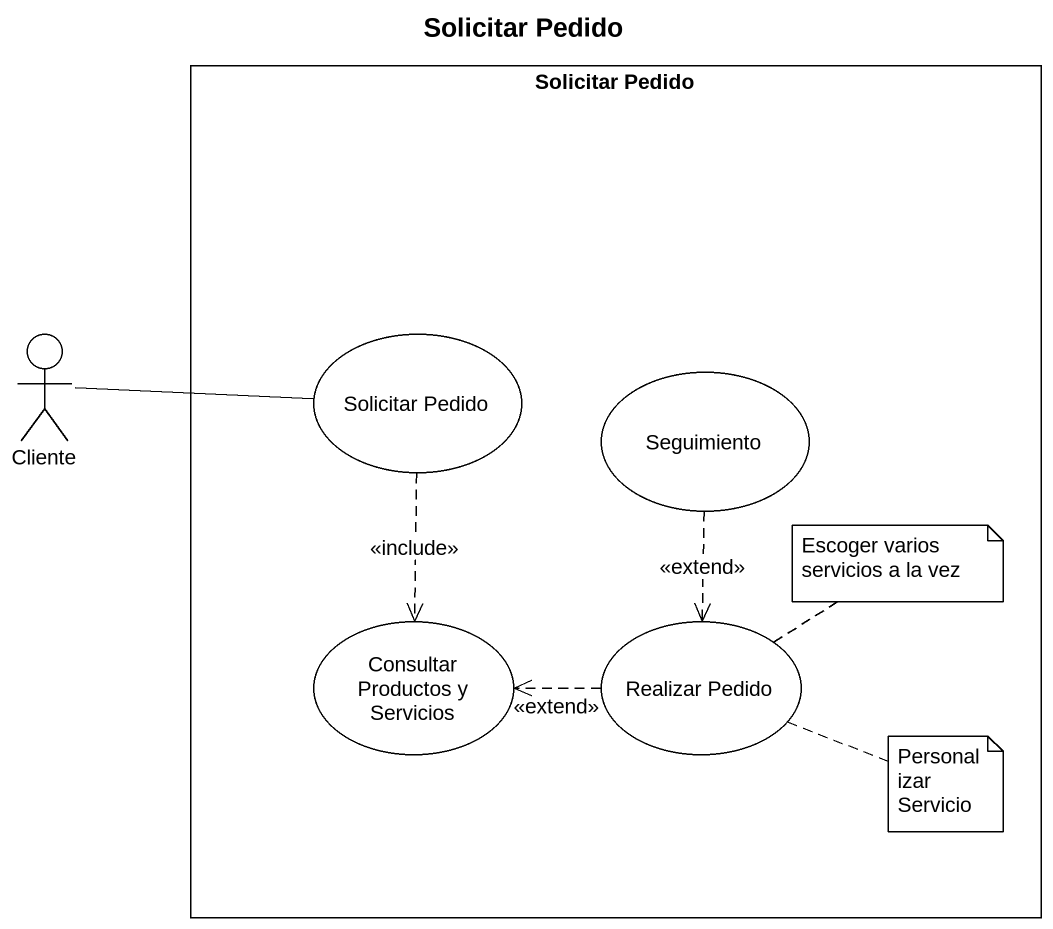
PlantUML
@startuml
title Solicitar Pedido
rectangle "Solicitar Pedido" as Solicitar_Pedido {
  usecase "Solicitar Pedido" as Solicitar_Pedido_2
  usecase Seguimiento
  usecase "Consultar Productos y Servicios" as Consultar_Productos_y
  usecase "Realizar Pedido" as Realizar_Pedido
}
actor Cliente
Cliente -right- Solicitar_Pedido_2
Solicitar_Pedido_2 ..> Consultar_Productos_y : <<include>>
Seguimiento ..> Realizar_Pedido : <<extend>>
Realizar_Pedido .left.> Consultar_Productos_y : <<extend>>
note top of Realizar_Pedido : Escoger varios servicios a la vez
note right of Realizar_Pedido : Personalizar Servicio
@enduml
